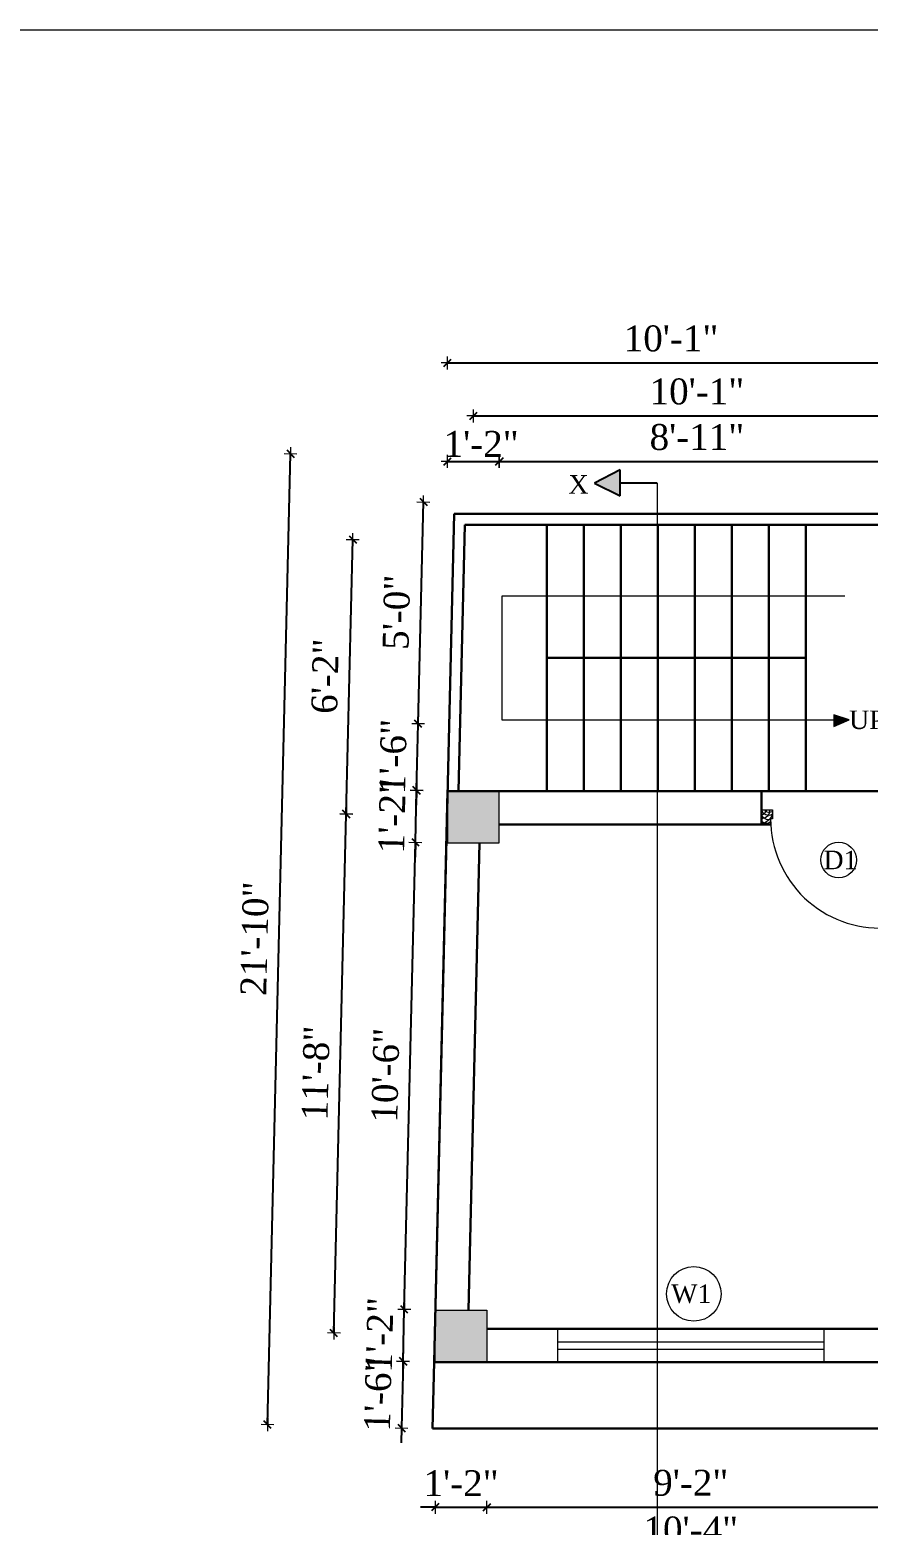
# Model space of a CAD drawing. Header units: inches. Extents: x 149946 to 166271, y -29520 to -26192.
# Drawn here: x 156068.7 to 156295.4, y -26654.1 to -26250 of the extents above; entities that cross this region are included whole.
import ezdxf

# ---------------------------------------------------------------- set-up
doc = ezdxf.new("R2010")
doc.units = ezdxf.units.IN
doc.header["$LTSCALE"] = 5
doc.header["$MEASUREMENT"] = 0
for name, color, linetype, lineweight in [('A-WALL', 7, 'Continuous', 9), ('Dimension', 7, 'Continuous', 18), ('DOOR', 62, 'Continuous', 0), ('Dw', 2, 'Continuous', 18), ('ele1', 21, 'Continuous', 20)]:
    doc.layers.add(name, color=color, linetype=linetype, lineweight=lineweight)
doc.layers.add('dim line', color=7, linetype='Continuous', lineweight=15, true_color=0xfab2b2)
doc.layers.add('TEXT', color=6, linetype='Continuous')
doc.layers.add('WALL', color=7, linetype='Continuous')
doc.styles.add('ordinary', font='times.ttf')
doc.dimstyles.new('Copy of 96', dxfattribs={"dimtxt": 7, "dimasz": 4, "dimexe": 0.5, "dimexo": 0.5, "dimgap": 3, "dimtad": 1, "dimdec": 1, "dimzin": 11, "dimdsep": 46, "dimlunit": 4, "dimtxsty": 'ordinary', "dimblk": 'OBLIQUE', "dimcen": 0.09, "dimse1": 1, "dimse2": 1, "dimclrt": 6, "dimazin": 0, "dimtfac": 1, "dimtdec": 1, "dimtix": 1, "dimtmove": 2, "dimatfit": 3, "dimldrblk": 'leader', "dimfxl": 0.5, "dimfxlon": 1, "dimtolj": 1, "dimtzin": 0, "dimarcsym": 0})

# ---------------------------------------------------------------- blocks, each defined once
blk = doc.blocks.new('oblique')
at = {"color": 0, "lineweight": -2}
blk.add_line((0.25, 0.25), (-0.25, -0.25), dxfattribs=at)
at = {"layer": 'dim line', "lineweight": 9}
for p, q in [((-0.4375, 0), (0.4375, 0)), ((0, 0.4375), (0, -0.4375))]:
    blk.add_line(p, q, dxfattribs=at)
blk = doc.blocks.new('*D420')
at = {"layer": 'A-WALL', "color": 0, "lineweight": -2, "ltscale": 50, "transparency": 16777216}
blk.add_line((156181.63, -26366.67), (156195.63, -26366.67), dxfattribs=at)
at = {"layer": 'Defpoints', "color": 0, "ltscale": 50, "transparency": 16777216}
for p in [(156195.63, -26366.67), (156181.63, -26455.78), (156195.63, -26455.78)]:
    blk.add_point(p, dxfattribs=at)
at = {"layer": 'A-WALL', "color": 0, "lineweight": -2, "ltscale": 50, "transparency": 16777216, "xscale": 4, "yscale": 4, "zscale": 4, "rotation": 180}
blk.add_blockref('oblique', (156181.63, -26366.67), dxfattribs=at)
at = {"layer": 'A-WALL', "color": 0, "lineweight": -2, "ltscale": 50, "transparency": 16777216, "xscale": 4, "yscale": 4, "zscale": 4}
blk.add_blockref('oblique', (156195.63, -26366.67), dxfattribs=at)
at = {"layer": 'A-WALL', "color": 6, "ltscale": 50, "transparency": 16777216, "insert": (156190.72, -26361.92), "char_height": 7, "attachment_point": 5, "style": 'ordinary'}
blk.add_mtext('\\A1;1\'-2"', dxfattribs=at)
blk = doc.blocks.new('_OBLIQUE')
at = {"color": 0, "linetype": 'ByBlock'}
blk.add_line((-0.5, -0.5), (0.5, 0.5), dxfattribs=at)
blk = doc.blocks.new('leader')
at = {"layer": 'Dimension'}
for p, q in [((0, -4.33), (0, 4.33)), ((-4.42, 0), (4.42, 0))]:
    blk.add_line(p, q, dxfattribs=at)
blk = doc.blocks.new('*D421')
at = {"layer": 'A-WALL', "color": 0, "lineweight": -2, "ltscale": 5, "transparency": 16777216}
blk.add_line((156195.63, -26366.67), (156302.51, -26366.67), dxfattribs=at)
at = {"layer": 'Defpoints', "color": 0, "ltscale": 5, "transparency": 16777216}
for p in [(156302.51, -26366.67), (156302.51, -26384.4), (156195.63, -26455.78)]:
    blk.add_point(p, dxfattribs=at)
at = {"layer": 'A-WALL', "color": 0, "lineweight": -2, "ltscale": 5, "transparency": 16777216, "xscale": 4, "yscale": 4, "zscale": 4, "rotation": 180}
blk.add_blockref('oblique', (156195.63, -26366.67), dxfattribs=at)
at = {"layer": 'A-WALL', "color": 0, "lineweight": -2, "ltscale": 5, "transparency": 16777216, "xscale": 4, "yscale": 4, "zscale": 4}
blk.add_blockref('oblique', (156302.51, -26366.67), dxfattribs=at)
at = {"layer": 'A-WALL', "color": 6, "ltscale": 5, "transparency": 16777216, "insert": (156249.07, -26360.11), "char_height": 7, "attachment_point": 5, "style": 'ordinary'}
blk.add_mtext('\\A1;8\'-11"', dxfattribs=at)
blk = doc.blocks.new('*D428')
at = {"layer": 'A-WALL', "color": 0, "lineweight": -2, "ltscale": 5, "transparency": 16777216}
blk.add_line((156188.63, -26354.35), (156309.51, -26354.35), dxfattribs=at)
at = {"layer": 'Defpoints', "color": 0, "ltscale": 5, "transparency": 16777216}
for p in [(156309.51, -26354.35), (156188.63, -26462.78), (156309.51, -26462.78)]:
    blk.add_point(p, dxfattribs=at)
at = {"layer": 'A-WALL', "color": 0, "lineweight": -2, "ltscale": 5, "transparency": 16777216, "xscale": 4, "yscale": 4, "zscale": 4, "rotation": 180}
blk.add_blockref('oblique', (156188.63, -26354.35), dxfattribs=at)
at = {"layer": 'A-WALL', "color": 0, "lineweight": -2, "ltscale": 5, "transparency": 16777216, "xscale": 4, "yscale": 4, "zscale": 4}
blk.add_blockref('oblique', (156309.51, -26354.35), dxfattribs=at)
at = {"layer": 'A-WALL', "color": 6, "ltscale": 5, "transparency": 16777216, "insert": (156249.07, -26347.79), "char_height": 7, "attachment_point": 5, "style": 'ordinary'}
blk.add_mtext('\\A1;10\'-1"', dxfattribs=at)
blk = doc.blocks.new('*D431')
at = {"layer": 'A-WALL', "color": 0, "lineweight": -2, "ltscale": 5, "transparency": 16777216}
blk.add_line((156181.63, -26340.02), (156302.51, -26340.02), dxfattribs=at)
at = {"layer": 'Defpoints', "color": 0, "ltscale": 5, "transparency": 16777216}
for p in [(156302.51, -26340.02), (156302.51, -26384.4), (156181.63, -26455.78)]:
    blk.add_point(p, dxfattribs=at)
at = {"layer": 'A-WALL', "color": 0, "lineweight": -2, "ltscale": 5, "transparency": 16777216, "xscale": 4, "yscale": 4, "zscale": 4, "rotation": 180}
blk.add_blockref('oblique', (156181.63, -26340.02), dxfattribs=at)
at = {"layer": 'A-WALL', "color": 0, "lineweight": -2, "ltscale": 5, "transparency": 16777216, "xscale": 4, "yscale": 4, "zscale": 4}
blk.add_blockref('oblique', (156302.51, -26340.02), dxfattribs=at)
at = {"layer": 'A-WALL', "color": 6, "ltscale": 5, "transparency": 16777216, "insert": (156242.07, -26333.46), "char_height": 7, "attachment_point": 5, "style": 'ordinary'}
blk.add_mtext('\\A1;10\'-1"', dxfattribs=at)
blk = doc.blocks.new('*D434')
at = {"layer": 'A-WALL', "color": 0, "lineweight": -2, "ltscale": 5, "transparency": 16777216}
blk.add_line((156635.87, -26540.06), (156635.87, -26368.04), dxfattribs=at)
at = {"layer": 'Defpoints', "color": 0, "ltscale": 5, "transparency": 16777216}
for p in [(156284.51, -26368.04), (156635.87, -26368.04), (156590.33, -26540.06)]:
    blk.add_point(p, dxfattribs=at)
at = {"layer": 'A-WALL', "color": 0, "lineweight": -2, "ltscale": 5, "transparency": 16777216, "xscale": 4, "yscale": 4, "zscale": 4}
for p, rotation in [((156635.87, -26368.04), 90), ((156635.87, -26540.06), 270)]:
    blk.add_blockref('oblique', p, dxfattribs=dict(at, rotation=rotation))
at = {"layer": 'A-WALL', "color": 6, "ltscale": 5, "transparency": 16777216, "insert": (156629.37, -26454.05), "char_height": 7, "attachment_point": 5, "rotation": 90, "style": 'ordinary'}
blk.add_mtext('\\A1;14\'-4"', dxfattribs=at)
blk = doc.blocks.new('*D435')
at = {"layer": 'A-WALL', "color": 0, "lineweight": -2, "ltscale": 50, "transparency": 16777216}
for p, q in [((156178.3, -26649.31), (156174.3, -26649.31)), ((156178.3, -26649.31), (156192.3, -26649.31)), ((156192.3, -26649.31), (156196.3, -26649.31))]:
    blk.add_line(p, q, dxfattribs=at)
at = {"layer": 'Defpoints', "color": 0, "ltscale": 50, "transparency": 16777216}
for p in [(156178.3, -26610.06), (156192.3, -26610.06), (156192.3, -26649.31)]:
    blk.add_point(p, dxfattribs=at)
at = {"layer": 'A-WALL', "color": 0, "lineweight": -2, "ltscale": 50, "transparency": 16777216, "xscale": 4, "yscale": 4, "zscale": 4}
blk.add_blockref('oblique', (156178.3, -26649.31), dxfattribs=at)
at = {"layer": 'A-WALL', "color": 0, "lineweight": -2, "ltscale": 50, "transparency": 16777216, "xscale": 4, "yscale": 4, "zscale": 4, "rotation": 180}
blk.add_blockref('oblique', (156192.3, -26649.31), dxfattribs=at)
at = {"layer": 'A-WALL', "color": 6, "ltscale": 50, "transparency": 16777216, "insert": (156185.3, -26642.81), "char_height": 7, "attachment_point": 5, "style": 'ordinary'}
blk.add_mtext('\\A1;1\'-2"', dxfattribs=at)
blk = doc.blocks.new('*D436')
at = {"layer": 'A-WALL', "color": 0, "lineweight": -2, "ltscale": 5, "transparency": 16777216}
blk.add_line((156192.3, -26649.31), (156302.51, -26649.31), dxfattribs=at)
at = {"layer": 'Defpoints', "color": 0, "ltscale": 5, "transparency": 16777216}
for p in [(156192.3, -26610.06), (156302.51, -26610.06), (156302.51, -26649.31)]:
    blk.add_point(p, dxfattribs=at)
at = {"layer": 'A-WALL', "color": 0, "lineweight": -2, "ltscale": 5, "transparency": 16777216, "xscale": 4, "yscale": 4, "zscale": 4, "rotation": 180}
blk.add_blockref('oblique', (156192.3, -26649.31), dxfattribs=at)
at = {"layer": 'A-WALL', "color": 0, "lineweight": -2, "ltscale": 5, "transparency": 16777216, "xscale": 4, "yscale": 4, "zscale": 4}
blk.add_blockref('oblique', (156302.51, -26649.31), dxfattribs=at)
at = {"layer": 'A-WALL', "color": 6, "ltscale": 5, "transparency": 16777216, "insert": (156247.41, -26642.74), "char_height": 7, "attachment_point": 5, "style": 'ordinary'}
blk.add_mtext('\\A1;9\'-2"', dxfattribs=at)
blk = doc.blocks.new('*D445')
at = {"layer": 'A-WALL', "color": 0, "lineweight": -2, "ltscale": 5, "transparency": 16777216}
blk.add_line((156185.3, -26661.93), (156309.51, -26661.93), dxfattribs=at)
at = {"layer": 'Defpoints', "color": 0, "ltscale": 5, "transparency": 16777216}
for p in [(156185.3, -26603.06), (156309.51, -26603.06), (156309.51, -26661.93)]:
    blk.add_point(p, dxfattribs=at)
at = {"layer": 'A-WALL', "color": 0, "lineweight": -2, "ltscale": 5, "transparency": 16777216, "xscale": 4, "yscale": 4, "zscale": 4, "rotation": 180}
blk.add_blockref('oblique', (156185.3, -26661.93), dxfattribs=at)
at = {"layer": 'A-WALL', "color": 0, "lineweight": -2, "ltscale": 5, "transparency": 16777216, "xscale": 4, "yscale": 4, "zscale": 4}
blk.add_blockref('oblique', (156309.51, -26661.93), dxfattribs=at)
at = {"layer": 'A-WALL', "color": 6, "ltscale": 5, "transparency": 16777216, "insert": (156247.41, -26655.37), "char_height": 7, "attachment_point": 5, "style": 'ordinary'}
blk.add_mtext('\\A1;10\'-4"', dxfattribs=at)
blk = doc.blocks.new('*D449')
at = {"layer": 'A-WALL', "color": 0, "lineweight": -2, "ltscale": 5, "transparency": 16777216}
blk.add_line((156544.77, -26675.03), (156177.97, -26675.03), dxfattribs=at)
at = {"layer": 'Defpoints', "color": 0, "ltscale": 5, "transparency": 16777216}
for p in [(156177.97, -26610.06), (156544.77, -26610.06), (156177.97, -26675.03)]:
    blk.add_point(p, dxfattribs=at)
at = {"layer": 'A-WALL', "color": 0, "lineweight": -2, "ltscale": 5, "transparency": 16777216, "xscale": 4, "yscale": 4, "zscale": 4, "rotation": 180}
blk.add_blockref('oblique', (156177.97, -26675.03), dxfattribs=at)
at = {"layer": 'A-WALL', "color": 0, "lineweight": -2, "ltscale": 5, "transparency": 16777216, "xscale": 4, "yscale": 4, "zscale": 4}
blk.add_blockref('oblique', (156544.77, -26675.03), dxfattribs=at)
at = {"layer": 'A-WALL', "color": 6, "ltscale": 5, "transparency": 16777216, "insert": (156361.37, -26668.46), "char_height": 7, "attachment_point": 5, "style": 'ordinary'}
blk.add_mtext('\\A1;30\'-7"', dxfattribs=at)
blk = doc.blocks.new('*D451')
at = {"layer": 'A-WALL', "color": 0, "lineweight": -2, "ltscale": 50, "transparency": 16777216}
for p, q in [((156169.94, -26595.86), (156170.03, -26591.87)), ((156169.61, -26609.86), (156169.94, -26595.86)), ((156169.61, -26609.86), (156169.51, -26613.86))]:
    blk.add_line(p, q, dxfattribs=at)
at = {"layer": 'Defpoints', "color": 0, "ltscale": 50, "transparency": 16777216}
for p in [(156169.94, -26595.86), (156178.3, -26596.06), (156177.97, -26610.06)]:
    blk.add_point(p, dxfattribs=at)
at = {"layer": 'A-WALL', "color": 0, "lineweight": -2, "ltscale": 50, "transparency": 16777216, "xscale": 4, "yscale": 4, "zscale": 4}
for p, rotation in [((156169.94, -26595.86), 268.6423816929436), ((156169.61, -26609.86), 88.64238169294363)]:
    blk.add_blockref('oblique', p, dxfattribs=dict(at, rotation=rotation))
at = {"layer": 'A-WALL', "color": 6, "ltscale": 50, "transparency": 16777216, "insert": (156163.27, -26602.71), "char_height": 7, "attachment_point": 5, "rotation": 88.6424, "style": 'ordinary'}
blk.add_mtext('\\A1;1\'-2"', dxfattribs=at)
blk = doc.blocks.new('*D452')
at = {"layer": 'A-WALL', "color": 0, "lineweight": -2, "ltscale": 5, "transparency": 16777216}
blk.add_line((156169.94, -26595.86), (156172.93, -26469.57), dxfattribs=at)
at = {"layer": 'Defpoints', "color": 0, "ltscale": 5, "transparency": 16777216}
for p in [(156172.93, -26469.57), (156181.63, -26469.78), (156178.3, -26596.06)]:
    blk.add_point(p, dxfattribs=at)
at = {"layer": 'A-WALL', "color": 0, "lineweight": -2, "ltscale": 5, "transparency": 16777216, "xscale": 4, "yscale": 4, "zscale": 4}
for p, rotation in [((156172.93, -26469.57), 88.64238169298139), ((156169.94, -26595.86), 268.6423816929814)]:
    blk.add_blockref('oblique', p, dxfattribs=dict(at, rotation=rotation))
at = {"layer": 'A-WALL', "color": 6, "ltscale": 5, "transparency": 16777216, "insert": (156164.87, -26532.56), "char_height": 7, "attachment_point": 5, "rotation": 88.6424, "style": 'ordinary'}
blk.add_mtext('\\A1;10\'-6"', dxfattribs=at)
blk = doc.blocks.new('*D453')
at = {"layer": 'A-WALL', "color": 0, "lineweight": -2, "ltscale": 5, "transparency": 16777216}
for p, q in [((156173.26, -26455.58), (156173.36, -26451.58)), ((156172.93, -26469.57), (156173.26, -26455.58)), ((156172.93, -26469.57), (156172.84, -26473.57))]:
    blk.add_line(p, q, dxfattribs=at)
at = {"layer": 'Defpoints', "color": 0, "ltscale": 5, "transparency": 16777216}
for p in [(156173.26, -26455.58), (156181.63, -26455.78), (156181.63, -26469.78)]:
    blk.add_point(p, dxfattribs=at)
at = {"layer": 'A-WALL', "color": 0, "lineweight": -2, "ltscale": 5, "transparency": 16777216, "xscale": 4, "yscale": 4, "zscale": 4}
for p, rotation in [((156173.26, -26455.58), 268.6423816929814), ((156172.93, -26469.57), 88.64238169298143)]:
    blk.add_blockref('oblique', p, dxfattribs=dict(at, rotation=rotation))
at = {"layer": 'A-WALL', "color": 6, "ltscale": 5, "transparency": 16777216, "insert": (156166.6, -26462.42), "char_height": 7, "attachment_point": 5, "rotation": 88.6424, "style": 'ordinary'}
blk.add_mtext('\\A1;1\'-2"', dxfattribs=at)
blk = doc.blocks.new('*D454')
at = {"layer": 'A-WALL', "color": 0, "lineweight": -2, "ltscale": 5, "transparency": 16777216}
blk.add_line((156150.9, -26602.25), (156154.23, -26461.96), dxfattribs=at)
at = {"layer": 'Defpoints', "color": 0, "ltscale": 5, "transparency": 16777216}
for p in [(156154.23, -26461.96), (156188.63, -26462.78), (156185.3, -26603.06)]:
    blk.add_point(p, dxfattribs=at)
at = {"layer": 'A-WALL', "color": 0, "lineweight": -2, "ltscale": 5, "transparency": 16777216, "xscale": 4, "yscale": 4, "zscale": 4}
for p, rotation in [((156154.23, -26461.96), 88.64238169299772), ((156150.9, -26602.25), 268.6423816929977)]:
    blk.add_blockref('oblique', p, dxfattribs=dict(at, rotation=rotation))
at = {"layer": 'A-WALL', "color": 6, "ltscale": 5, "transparency": 16777216, "insert": (156146.01, -26531.95), "char_height": 7, "attachment_point": 5, "rotation": 88.6424, "style": 'ordinary'}
blk.add_mtext('\\A1;11\'-8"', dxfattribs=at)
blk = doc.blocks.new('*D455')
at = {"layer": 'A-WALL', "color": 0, "lineweight": -2, "ltscale": 5, "transparency": 16777216}
for p, q in [((156173.69, -26437.58), (156173.78, -26433.58)), ((156173.26, -26455.58), (156173.69, -26437.58)), ((156173.26, -26455.58), (156173.17, -26459.58))]:
    blk.add_line(p, q, dxfattribs=at)
at = {"layer": 'Defpoints', "color": 0, "ltscale": 5, "transparency": 16777216}
for p in [(156173.69, -26437.58), (156182.05, -26437.78), (156181.63, -26455.78)]:
    blk.add_point(p, dxfattribs=at)
at = {"layer": 'A-WALL', "color": 0, "lineweight": -2, "ltscale": 5, "transparency": 16777216, "xscale": 4, "yscale": 4, "zscale": 4}
for p, rotation in [((156173.69, -26437.58), 268.6423816929814), ((156173.26, -26455.58), 88.64238169298143)]:
    blk.add_blockref('oblique', p, dxfattribs=dict(at, rotation=rotation))
at = {"layer": 'A-WALL', "color": 6, "ltscale": 5, "transparency": 16777216, "insert": (156166.92, -26446.43), "char_height": 7, "attachment_point": 5, "rotation": 88.6424, "style": 'ordinary'}
blk.add_mtext('\\A1;1\'-6"', dxfattribs=at)
blk = doc.blocks.new('*D456')
at = {"layer": 'A-WALL', "color": 0, "lineweight": -2, "ltscale": 5, "transparency": 16777216}
for p, q in [((156169.61, -26609.86), (156169.7, -26605.87)), ((156169.61, -26609.86), (156169.18, -26627.86)), ((156169.18, -26627.86), (156169.08, -26631.86))]:
    blk.add_line(p, q, dxfattribs=at)
at = {"layer": 'Defpoints', "color": 0, "ltscale": 5, "transparency": 16777216}
for p in [(156177.97, -26610.06), (156169.18, -26627.86), (156177.55, -26628.06)]:
    blk.add_point(p, dxfattribs=at)
at = {"layer": 'A-WALL', "color": 0, "lineweight": -2, "ltscale": 5, "transparency": 16777216, "xscale": 4, "yscale": 4, "zscale": 4}
for p, rotation in [((156169.61, -26609.86), 268.6423816929814), ((156169.18, -26627.86), 88.64238169298139)]:
    blk.add_blockref('oblique', p, dxfattribs=dict(at, rotation=rotation))
at = {"layer": 'A-WALL', "color": 6, "ltscale": 5, "transparency": 16777216, "insert": (156162.83, -26618.71), "char_height": 7, "attachment_point": 5, "rotation": 88.6424, "style": 'ordinary'}
blk.add_mtext('\\A1;1\'-6"', dxfattribs=at)
blk = doc.blocks.new('*D457')
at = {"layer": 'A-WALL', "color": 0, "lineweight": -2, "ltscale": 5, "transparency": 16777216}
blk.add_line((156154.23, -26461.96), (156155.99, -26387.76), dxfattribs=at)
at = {"layer": 'Defpoints', "color": 0, "ltscale": 5, "transparency": 16777216}
for p in [(156155.99, -26387.76), (156309.51, -26391.4), (156188.63, -26462.78)]:
    blk.add_point(p, dxfattribs=at)
at = {"layer": 'A-WALL', "color": 0, "lineweight": -2, "ltscale": 5, "transparency": 16777216, "xscale": 4, "yscale": 4, "zscale": 4}
for p, rotation in [((156155.99, -26387.76), 88.64238169298139), ((156154.23, -26461.96), 268.6423816929814)]:
    blk.add_blockref('oblique', p, dxfattribs=dict(at, rotation=rotation))
at = {"layer": 'A-WALL', "color": 6, "ltscale": 5, "transparency": 16777216, "insert": (156148.55, -26424.71), "char_height": 7, "attachment_point": 5, "rotation": 88.6424, "style": 'ordinary'}
blk.add_mtext('\\A1;6\'-2"', dxfattribs=at)
blk = doc.blocks.new('*D458')
at = {"layer": 'A-WALL', "color": 0, "lineweight": -2, "ltscale": 5, "transparency": 16777216}
blk.add_line((156132.95, -26627.01), (156139.17, -26364.59), dxfattribs=at)
at = {"layer": 'Defpoints', "color": 0, "ltscale": 5, "transparency": 16777216}
for p in [(156139.17, -26364.59), (156284.51, -26368.04), (156177.55, -26628.06)]:
    blk.add_point(p, dxfattribs=at)
at = {"layer": 'A-WALL', "color": 0, "lineweight": -2, "ltscale": 5, "transparency": 16777216, "xscale": 4, "yscale": 4, "zscale": 4}
for p, rotation in [((156139.17, -26364.59), 88.64238169298139), ((156132.95, -26627.01), 268.6423816929814)]:
    blk.add_blockref('oblique', p, dxfattribs=dict(at, rotation=rotation))
at = {"layer": 'A-WALL', "color": 6, "ltscale": 5, "transparency": 16777216, "insert": (156129.5, -26495.64), "char_height": 7, "attachment_point": 5, "rotation": 88.6424, "style": 'ordinary'}
blk.add_mtext('\\A1;21\'-10"', dxfattribs=at)
blk = doc.blocks.new('*D475')
at = {"layer": 'A-WALL', "color": 0, "lineweight": -2, "ltscale": 5}
blk.add_line((156173.69, -26437.58), (156175.11, -26377.59), dxfattribs=at)
at = {"layer": 'Defpoints', "color": 0, "ltscale": 5}
for p in [(156175.11, -26377.59), (156309.58, -26380.78), (156182.05, -26437.78)]:
    blk.add_point(p, dxfattribs=at)
at = {"layer": 'A-WALL', "color": 0, "lineweight": -2, "ltscale": 5, "xscale": 4, "yscale": 4, "zscale": 4}
for p, rotation in [((156175.11, -26377.59), 88.64238169298139), ((156173.69, -26437.58), 268.6423816929814)]:
    blk.add_blockref('oblique', p, dxfattribs=dict(at, rotation=rotation))
at = {"layer": 'A-WALL', "color": 6, "ltscale": 5, "insert": (156167.84, -26407.43), "char_height": 7, "attachment_point": 5, "rotation": 88.6424, "style": 'ordinary'}
blk.add_mtext('\\A1;5\'-0"', dxfattribs=at)
blk = doc.blocks.new('*D459')
at = {"layer": 'A-WALL', "color": 0, "lineweight": -2, "ltscale": 5, "transparency": 16777216}
for p, q in [((156606.96, -26368.04), (156606.96, -26364.04)), ((156606.96, -26384.4), (156606.96, -26368.04)), ((156606.96, -26384.4), (156606.96, -26388.4))]:
    blk.add_line(p, q, dxfattribs=at)
at = {"layer": 'Defpoints', "color": 0, "ltscale": 5, "transparency": 16777216}
for p in [(156284.51, -26368.04), (156606.96, -26368.04), (156316.51, -26384.4)]:
    blk.add_point(p, dxfattribs=at)
at = {"layer": 'A-WALL', "color": 0, "lineweight": -2, "ltscale": 5, "transparency": 16777216, "xscale": 4, "yscale": 4, "zscale": 4}
for p, rotation in [((156606.96, -26368.04), 270), ((156606.96, -26384.4), 90)]:
    blk.add_blockref('oblique', p, dxfattribs=dict(at, rotation=rotation))
at = {"layer": 'A-WALL', "color": 6, "ltscale": 5, "transparency": 16777216, "insert": (156600.46, -26376.22), "char_height": 7, "attachment_point": 5, "rotation": 90, "style": 'ordinary'}
blk.add_mtext('\\A1;1\'-4"', dxfattribs=at)
blk = doc.blocks.new('A$C27B36B59')
at = {"layer": 'DOOR'}
for p, q in [((0, 4), (0, 0)), ((2.5, 4), (0, 4)), ((0, 0), (3, 0)), ((2.5, 2.5), (2.5, 4)), ((3, 2.5), (2.5, 2.5)), ((3, 0), (3, 2.5))]:
    blk.add_line(p, q, dxfattribs=at)
for centre, radius, start, end in [((-1.4, -0.54), 4.75, 22.1411, 72.838), ((1.34, 2.09), 1.64, 45.138, 144.8948), ((2.21, 0.3), 2.49, 83.3149, 152.658), ((0.13, 0.37), 2.05, 349.4875, 93.6805), ((1.96, -0.47), 2.01, 58.7447, 166.495), ((-0.06, 0.32), 1.13, 343.542, 86.947), ((2.08, -0.4), 1.17, 38.2816, 160.1519)]:
    blk.add_arc(centre, radius, start, end, dxfattribs=at)
blk = doc.blocks.new('D2')
at = {"layer": 'DOOR'}
for p, q in [((74473.95, 24047.59), (74473.95, 24018.09)), ((74473.95, 24047.59), (74475.45, 24047.59)), ((74475.45, 24047.59), (74475.45, 24018.13))]:
    blk.add_line(p, q, dxfattribs=at)
blk.add_arc((74473.95, 24047.59), 29.5, 180, 272.9146, dxfattribs=at)
at = {"layer": 'DOOR', "xscale": -1, "rotation": 180}
blk.add_blockref('A$C27B36B59', (74441.95, 24050.09), dxfattribs=at)
at = {"layer": 'DOOR', "rotation": 180}
blk.add_blockref('A$C27B36B59', (74477.95, 24050.09), dxfattribs=at)

msp = doc.modelspace()

# ---------------------------------------------------------------- hatches: boundary and pattern name
at = {"ltscale": 5}
msp.add_hatch(color=256, dxfattribs=at).paths.add_polyline_path([(156228.27, -26375.92), (156228.27, -26368.91), (156221.38, -26372.5)])
at = {"layer": 'A-WALL', "ltscale": 5}
msp.add_hatch(color=1, dxfattribs=at).paths.add_polyline_path([(156290.28, -26436.5), (156286.08, -26435.16), (156286.08, -26438.28)])
at = {"layer": 'WALL', "linetype": 'ByBlock', "ltscale": 5, "true_color": 0xf8991e}
h = msp.add_hatch(color=30, dxfattribs=at)
h.dxf.hatch_style = 1
h.paths.add_polyline_path([(156181.63, -26469.78), (156195.63, -26469.78), (156195.63, -26455.78), (156181.63, -26455.78)])
h = msp.add_hatch(color=30, dxfattribs=at)
h.dxf.hatch_style = 1
h.paths.add_polyline_path([(156178.3, -26596.06), (156178.3, -26610.06), (156192.3, -26610.06), (156192.3, -26596.06)])

# ---------------------------------------------------------------- linework, layer by layer
at = {"ltscale": 5}
for p, q in [((156228.27, -26368.91, -72.71), (156221.38, -26372.5, -72.71)), ((156228.27, -26375.92, -72.71), (156228.27, -26368.91, -72.71)), ((156221.38, -26372.5, -72.71), (156228.27, -26375.92, -72.71)), ((156238.36, -26372.5, -72.71), (156228.27, -26372.5, -72.71))]:
    msp.add_line(p, q, dxfattribs=at)
at = {"layer": 'A-WALL', "ltscale": 5}
for p, q in [((156238.36, -26372.5, -72.71), (156238.36, -26661.06, -72.71)), ((156289.09, -26403.11, -72.71), (156196.34, -26403.11, -72.71)), ((156196.34, -26403.11, -72.71), (156196.34, -26436.5, -72.71)), ((156290.28, -26436.5, -72.71), (156286.08, -26435.16, -72.71)), ((156286.08, -26435.16, -72.71), (156286.08, -26438.28, -72.71)), ((156196.34, -26436.5, -72.71), (156286.08, -26436.5, -72.71)), ((156286.08, -26438.28, -72.71), (156290.28, -26436.5, -72.71)), ((156211.41, -26601.06, -72.71), (156211.41, -26610.06, -72.71)), ((156283.41, -26601.06, -72.71), (156283.41, -26610.06, -72.71))]:
    msp.add_line(p, q, dxfattribs=at)
at = {"layer": 'A-WALL', "lineweight": 30}
for p, q in [((156177.97, -26610.06, -72.71), (156183.41, -26380.78, -72.71)), ((156183.41, -26380.78, -72.71), (156309.58, -26380.78, -72.71)), ((156184.63, -26455.78, -72.71), (156186.34, -26383.78, -72.71)), ((156186.34, -26383.78, -72.71), (156315.43, -26383.78, -72.71)), ((156208.51, -26383.78, -72.71), (156208.51, -26455.78, -72.71)), ((156218.51, -26383.78, -72.71), (156218.51, -26455.78, -72.71)), ((156228.51, -26383.78, -72.71), (156228.51, -26455.78, -72.71)), ((156238.51, -26383.78, -72.71), (156238.51, -26455.78, -72.71)), ((156248.51, -26383.78, -72.71), (156248.51, -26455.78, -72.71)), ((156258.51, -26383.78, -72.71), (156258.51, -26455.78, -72.71)), ((156268.51, -26383.78, -72.71), (156268.51, -26455.78, -72.71)), ((156278.51, -26383.78, -72.71), (156278.51, -26455.78, -72.71)), ((156208.51, -26419.78, -72.71), (156278.51, -26419.78, -72.71)), ((156181.63, -26455.78, -72.71), (156177.97, -26610.06, -72.71)), ((156195.63, -26455.78, -72.71), (156181.63, -26455.78, -72.71)), ((156195.63, -26455.78, -72.71), (156302.51, -26455.78, -72.71)), ((156266.51, -26464.78, -72.71), (156266.51, -26455.78, -72.71)), ((156269.05, -26464.78, -72.71), (156195.63, -26464.78, -72.71)), ((156190.3, -26469.78, -72.71), (156187.31, -26596.06, -72.71)), ((156302.51, -26601.06, -72.71), (156192.3, -26601.06, -72.71)), ((156177.97, -26610.06, -72.71), (156177.55, -26628.06, -72.71)), ((156545.09, -26610.06, -72.71), (156177.97, -26610.06, -72.71)), ((156533.46, -26628.06, -72.71), (156177.55, -26628.06, -72.71))]:
    msp.add_line(p, q, dxfattribs=at)
at = {"layer": 'A-WALL', "ltscale": 5, "elevation": -72.71}
for points in [[(156181.63, -26469.78), (156195.63, -26469.78), (156195.63, -26455.78), (156181.63, -26455.78)], [(156178.3, -26596.06), (156192.3, -26596.06), (156192.3, -26610.06), (156178.3, -26610.06)]]:
    msp.add_lwpolyline(points, close=True, dxfattribs=at)
at = {"layer": 'A-WALL', "ltscale": 5}
for centre, radius in [((156287.39, -26474.37, -72.71), 4.82), ((156248.23, -26591.64, -72.71), 7.38)]:
    msp.add_circle(centre, radius, dxfattribs=at)
at = {"layer": 'Dw', "color": 3}
for p, q in [((156211.41, -26604.56, -72.71), (156283.41, -26604.56, -72.71)), ((156211.41, -26606.56, -72.71), (156283.41, -26606.56, -72.71))]:
    msp.add_line(p, q, dxfattribs=at)
at = {"layer": 'ele1', "elevation": -72.71}
msp.add_lwpolyline([(155359.95, -26250.03), (158444.91, -26250.03), (158444.91, -28405.37), (155359.95, -28405.37)], close=True, dxfattribs=at)
msp.add_lwpolyline([(155359.95, -26250.03), (158444.91, -26250.03), (158444.91, -28405.37), (155359.95, -28405.37)], close=True, dxfattribs=at)

# ---------------------------------------------------------------- block references
at = {"layer": 'WALL', "color": 2, "linetype": 'ByBlock'}
msp.add_blockref('D2', (81824.56, -50510.87, -72.71), dxfattribs=at)

# ---------------------------------------------------------------- texts
at = {"layer": 'TEXT', "style": 'ordinary'}
for s, p in [('X', (156214.31, -26375.37, -72.71)), ('UP', (156290.2, -26438.98, -72.71)), ('D1', (156283.27, -26476.86, -72.71)), ('W1', (156242.11, -26594.09, -72.71))]:
    msp.add_text(s, height=5, dxfattribs=at).set_placement(p)

# ---------------------------------------------------------------- dimensions: what is measured, and where the dimension line sits
at = {"layer": 'A-WALL', "ltscale": 5}
for base, p1, p2, picture, middle in [((156302.51, -26340.02, -72.71), (156181.63, -26455.78, -72.71), (156302.51, -26384.4, -72.71), '*D431', (156242.07, -26333.46, -72.71)), ((156309.51, -26354.35, -72.71), (156188.63, -26462.78, -72.71), (156309.51, -26462.78, -72.71), '*D428', (156249.07, -26347.79, -72.71)), ((156302.51, -26366.67, -72.71), (156195.63, -26455.78, -72.71), (156302.51, -26384.4, -72.71), '*D421', (156249.07, -26360.11, -72.71)), ((156309.51, -26661.93, -72.71), (156185.3, -26603.06, -72.71), (156309.51, -26603.06, -72.71), '*D445', (156247.41, -26655.37, -72.71)), ((156177.97, -26675.03, -72.71), (156544.77, -26610.06, -72.71), (156177.97, -26610.06, -72.71), '*D449', (156361.37, -26668.46, -72.71)), ((156302.51, -26649.31, -72.71), (156192.3, -26610.06, -72.71), (156302.51, -26610.06, -72.71), '*D436', (156247.41, -26642.74, -72.71))]:
    dim = msp.add_linear_dim(base=base, p1=p1, p2=p2, dimstyle='Copy of 96', override={"dimdec": 0, "dimblk": 'oblique', "dimtdec": 0, "dimarcsym": 1}, dxfattribs=at)
    dim.commit()
    dim.dimension.update_dxf_attribs({"geometry": picture, "text_midpoint": middle})
at = {"layer": 'A-WALL', "ltscale": 50}
dim = msp.add_linear_dim(base=(156195.63, -26366.67, -72.71), p1=(156181.63, -26455.78, -72.71), p2=(156195.63, -26455.78, -72.71), dimstyle='Copy of 96', override={"dimdec": 0, "dimblk": 'oblique', "dimtdec": 0, "dimarcsym": 1}, dxfattribs=at)
dim.commit()
dim.dimension.update_dxf_attribs({"geometry": '*D420', "text_midpoint": (156190.72, -26361.92, -72.71), "dimtype": 160})
at = {"layer": 'A-WALL', "ltscale": 5}
for base, p1, p2, angle, picture, middle in [((156139.17, -26364.59, -72.71), (156177.55, -26628.06, -72.71), (156284.51, -26368.04, -72.71), 268.6424, '*D458', (156129.5, -26495.64, -72.71)), ((156606.96, -26368.04, -72.71), (156316.51, -26384.4, -72.71), (156284.51, -26368.04, -72.71), 90, '*D459', (156600.46, -26376.22, -72.71)), ((156635.87, -26368.04, -72.71), (156590.33, -26540.06, -72.71), (156284.51, -26368.04, -72.71), 90, '*D434', (156629.37, -26454.05, -72.71)), ((156175.11, -26377.59, -72.71), (156182.05, -26437.78, -72.71), (156309.58, -26380.78, -72.71), 268.6424, '*D475', (156167.84, -26407.43, -72.71)), ((156155.99, -26387.76, -72.71), (156188.63, -26462.78, -72.71), (156309.51, -26391.4, -72.71), 268.6424, '*D457', (156148.55, -26424.71, -72.71)), ((156173.69, -26437.58, -72.71), (156181.63, -26455.78, -72.71), (156182.05, -26437.78, -72.71), 268.6424, '*D455', (156166.92, -26446.43, -72.71)), ((156173.26, -26455.58, -72.71), (156181.63, -26469.78, -72.71), (156181.63, -26455.78, -72.71), 268.6424, '*D453', (156166.6, -26462.42, -72.71)), ((156172.93, -26469.57, -72.71), (156178.3, -26596.06, -72.71), (156181.63, -26469.78, -72.71), 268.6424, '*D452', (156164.87, -26532.56, -72.71)), ((156169.18, -26627.86, -72.71), (156177.97, -26610.06, -72.71), (156177.55, -26628.06, -72.71), 268.6424, '*D456', (156162.83, -26618.71, -72.71))]:
    dim = msp.add_linear_dim(base=base, p1=p1, p2=p2, angle=angle, dimstyle='Copy of 96', override={"dimdec": 0, "dimblk": 'oblique', "dimtdec": 0, "dimarcsym": 1}, dxfattribs=at)
    dim.commit()
    dim.dimension.update_dxf_attribs({"geometry": picture, "text_midpoint": middle})
dim = msp.add_aligned_dim(p1=(156185.3, -26603.06, -72.71), p2=(156188.63, -26462.78, -72.71), distance=34.41, dimstyle='Copy of 96', override={"dimdec": 0, "dimblk": 'oblique', "dimtdec": 0, "dimarcsym": 1}, dxfattribs=at)
dim.commit()
dim.dimension.update_dxf_attribs({"geometry": '*D454', "text_midpoint": (156146.01, -26531.95, -72.71)})
at = {"layer": 'A-WALL', "ltscale": 50}
dim = msp.add_aligned_dim(p1=(156177.97, -26610.06, -72.71), p2=(156178.3, -26596.06, -72.71), distance=8.37, dimstyle='Copy of 96', override={"dimdec": 0, "dimblk": 'oblique', "dimtdec": 0, "dimarcsym": 1}, dxfattribs=at)
dim.commit()
dim.dimension.update_dxf_attribs({"geometry": '*D451', "text_midpoint": (156163.27, -26602.71, -72.71)})
dim = msp.add_linear_dim(base=(156192.3, -26649.31, -72.71), p1=(156178.3, -26610.06, -72.71), p2=(156192.3, -26610.06, -72.71), dimstyle='Copy of 96', override={"dimdec": 0, "dimblk": 'oblique', "dimtdec": 0, "dimarcsym": 1}, dxfattribs=at)
dim.commit()
dim.dimension.update_dxf_attribs({"geometry": '*D435', "text_midpoint": (156185.3, -26642.81, -72.71)})

doc.saveas('drawing.dxf')
